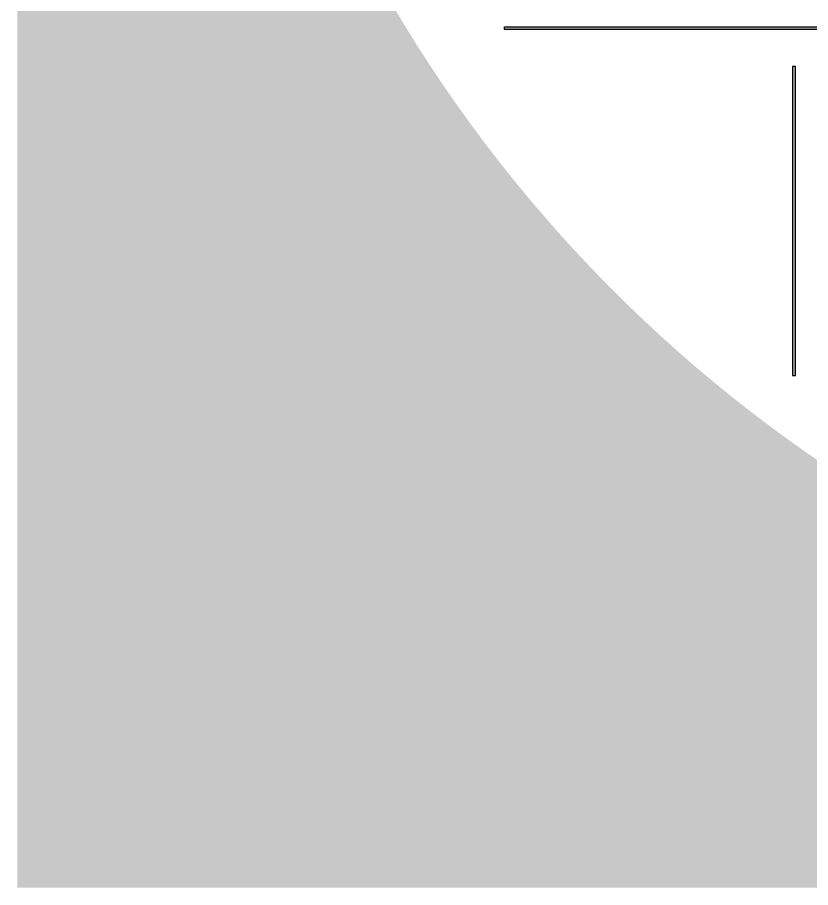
# Model space of a CAD drawing. Header units: inches. Extents: x 0 to 114300, y 0 to 114300.
# Drawn here: x 0 to 28233, y 0 to 30974 of the extents above; entities that cross this region are included whole.
import ezdxf

# ---------------------------------------------------------------- set-up
doc = ezdxf.new("R2010")
doc.units = ezdxf.units.IN
doc.header["$MEASUREMENT"] = 0

msp = doc.modelspace()

# ---------------------------------------------------------------- hatches: boundary and pattern name
h = msp.add_hatch()
h.set_pattern_fill('ANSI31', color=256, scale=100)
h.set_pattern_definition([(45, (-3636.991615157837, -6349.999986349467), (-8.838834764831843, 8.838834764831843), [])])
h.paths.add_polyline_path([(114299.999984239, 1.36505186674e-05), (-1.57610338647e-05, 1.36505368573e-05), (-1.57610047609e-05, 114300.0000136505), (114299.999984239, 114300.0000136505)])
edge = h.paths.add_edge_path(flags=16)
edge.add_arc((57149.99912417756, 57150.00082753434), 50800, 288.35843707481706, 529.7953069524029, ccw=False)
edge.add_line((73149.9991241775, 8935.480193185991), (41149.9991241776, 8935.480193186))
edge.add_arc((57149.99912417756, 57150.00082753434), 50800, 190.2046930475971, 251.641562925183, ccw=False)
edge.add_arc((57149.9991244257, 57150.00082761668), 50800.00000025876, 169.795306952608, 190.2046930475971, ccw=False)
h = msp.add_hatch(color=256)
h.dxf.hatch_style = 1
h.paths.add_polyline_path([(86392.16885404606, 55378.61509503415), (86292.16885404606, 55378.61509503415), (86292.16885404606, 44378.61509503415), (86392.16885404606, 44378.61509503415)])
h.paths.add_polyline_path([(17608.18004217779, 43716.51516863832), (100562.424172454, 43716.51516863832), (100562.424172454, 43616.51516863835), (17608.18004217779, 43616.51516863833)])
h.paths.add_polyline_path([(86466.1322074527, 42305.00407657751), (86366.1322074527, 42305.00407657751), (86366.1322074527, 31305.00407657751), (86466.1322074527, 31305.00407657751)])
h.paths.add_polyline_path([(27619.55619402175, 55378.61509503415), (27519.55619402175, 55378.61509503415), (27519.55619402175, 44378.61509503415), (27619.55619402175, 44378.61509503415)])
h.paths.add_polyline_path([(27693.51954742839, 42305.00407657751), (27593.51954742839, 42305.00407657751), (27593.51954742839, 31305.00407657751), (27693.51954742839, 31305.00407657751)])
h.paths.add_polyline_path([(27693.51954742839, 29225.56139077714), (27593.51954742839, 29225.56139077714), (27593.51954742839, 18225.56139077713), (27693.51954742839, 18225.56139077713)])
h.paths.add_polyline_path([(17341.30770102562, 30642.9041501817), (95846.29537637345, 30642.9041501817), (95846.29537637347, 30542.90415018169), (17341.30770102563, 30542.90415018173)])
h.paths.add_polyline_path([(86466.1322074527, 29225.56139077714), (86366.1322074527, 29225.56139077714), (86366.1322074527, 18225.56139077713), (86466.1322074527, 18225.56139077713)])
h.paths.add_polyline_path([(29608.50651804583, 17563.46146438133), (84608.50651804582, 17563.46146438133), (84608.50651804582, 17463.46146438133), (29608.50651804583, 17463.46146438133)])

# ---------------------------------------------------------------- linework, layer by layer
for points in [[(17341.30770102562, 30642.9041501817), (95846.29537637345, 30642.9041501817), (95846.29537637347, 30542.90415018169), (17341.30770102563, 30542.90415018173)], [(27693.51954742839, 29225.56139077714), (27593.51954742839, 29225.56139077714), (27593.51954742839, 18225.56139077713), (27693.51954742839, 18225.56139077713)]]:
    msp.add_lwpolyline(points, close=True)

doc.saveas('drawing.dxf')
